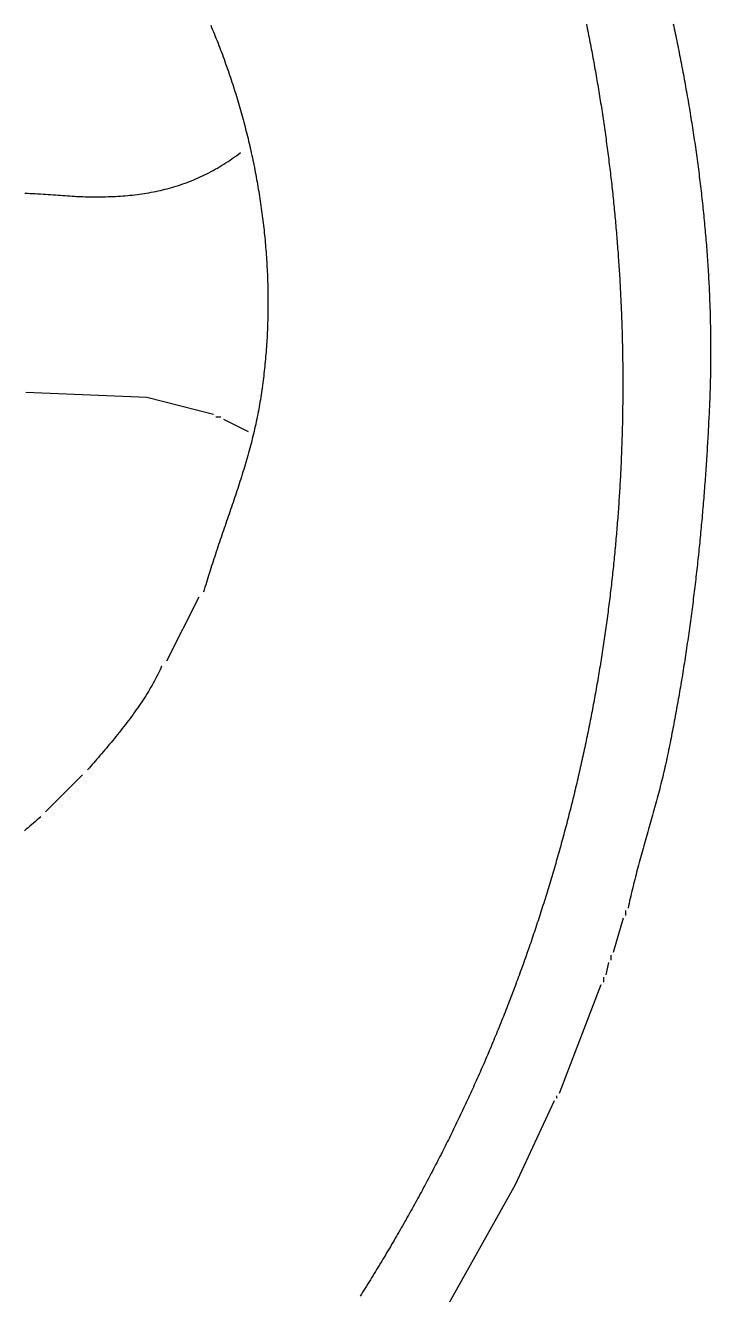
# Model space of a CAD drawing. Header units: millimetres. Extents: x 17 to 1517, y 15 to 1503.
# Drawn here: x 1240 to 1517, y 386 to 900 of the extents above; entities that cross this region are included whole.
import ezdxf

# ---------------------------------------------------------------- set-up
doc = ezdxf.new("R2010")
doc.units = ezdxf.units.MM
doc.layers.add('0_0_0', color=3, linetype='Continuous')

msp = doc.modelspace()

# ---------------------------------------------------------------- linework, layer by layer
at = {"layer": '0_0_0'}
for points in [[(1314.8838, 899.5537), (1315.2629, 898.6495), (1315.6392, 897.7436), (1316.0127, 896.8361), (1316.3833, 895.9271), (1316.751, 895.0165), (1317.1159, 894.1043), (1317.4779, 893.1905), (1317.8371, 892.2753), (1318.1933, 891.3585), (1318.5467, 890.4403), (1318.8972, 889.5206), (1319.2447, 888.5994), (1319.5894, 887.6767), (1319.9311, 886.7527), (1320.2699, 885.8272), (1320.6057, 884.9004), (1320.9387, 883.9721), (1321.2686, 883.0425), (1321.5956, 882.1116), (1321.9197, 881.1793), (1322.2407, 880.2457), (1322.5588, 879.3108), (1322.8739, 878.3746), (1323.186, 877.4372), (1323.4951, 876.4985), (1323.8012, 875.5586), (1324.1042, 874.6174), (1324.4043, 873.6751), (1324.7013, 872.7316), (1324.9953, 871.7869), (1325.2862, 870.841), (1325.574, 869.894), (1325.8588, 868.9459), (1326.1405, 867.9967), (1326.4192, 867.0464), (1326.6947, 866.095), (1326.9672, 865.1426), (1327.2366, 864.1891), (1327.5028, 863.2346), (1327.766, 862.2791), (1328.026, 861.3226), (1328.2829, 860.3651), (1328.5366, 859.4067), (1328.7872, 858.4473), (1329.0346, 857.487), (1329.2789, 856.5257), (1329.52, 855.5636), (1329.758, 854.6006), (1329.9927, 853.6367), (1330.2243, 852.672), (1330.4527, 851.7065), (1330.6778, 850.7401), (1330.8998, 849.7729), (1331.1185, 848.805), (1331.334, 847.8363), (1331.5463, 846.8668), (1331.7553, 845.8966), (1331.961, 844.9257), (1332.1636, 843.954), (1332.3628, 842.9817), (1332.5588, 842.0087), (1332.7515, 841.0351), (1332.9409, 840.0608), (1333.127, 839.0859), (1333.3098, 838.1104), (1333.4893, 837.1343), (1333.6654, 836.1576), (1333.8383, 835.1804), (1334.0078, 834.2026), (1334.174, 833.2243), (1334.3368, 832.2455), (1334.4962, 831.2662), (1334.6524, 830.2864), (1334.8051, 829.3061), (1334.9544, 828.3255), (1335.1004, 827.3443), (1335.243, 826.3628), (1335.3822, 825.3809), (1335.5179, 824.3985), (1335.6503, 823.4158), (1335.7792, 822.4328), (1335.9047, 821.4494), (1336.0268, 820.4658), (1336.1454, 819.4818), (1336.2606, 818.4975), (1336.3723, 817.513), (1336.4805, 816.5282), (1336.5853, 815.5431), (1336.6865, 814.5579), (1336.7843, 813.5724), (1336.8786, 812.5868), (1336.9694, 811.601), (1337.0567, 810.615), (1337.1404, 809.6289), (1337.2206, 808.6426), (1337.2973, 807.6563), (1337.3705, 806.6698), (1337.4401, 805.6833), (1337.5061, 804.6967), (1337.5686, 803.7101), (1337.6275, 802.7235), (1337.6828, 801.7368), (1337.7345, 800.7501), (1337.7826, 799.7635), (1337.8272, 798.7769), (1337.8681, 797.7903), (1337.9054, 796.8039), (1337.9391, 795.8175), (1337.9691, 794.8312), (1337.9955, 793.845), (1338.0183, 792.8589), (1338.0374, 791.873), (1338.0528, 790.8873), (1338.0646, 789.9018), (1338.0727, 788.9164), (1338.0771, 787.9313), (1338.0778, 786.9464), (1338.0748, 785.9617), (1338.0681, 784.9773), (1338.0577, 783.9931), (1338.0436, 783.0093), (1338.0257, 782.0258), (1338.0041, 781.0426), (1337.9788, 780.0597), (1337.9497, 779.0772), (1337.9168, 778.0951), (1337.8802, 777.1134), (1337.8398, 776.132), (1337.7956, 775.1511), (1337.7476, 774.1707), (1337.6959, 773.1906), (1337.6403, 772.2111), (1337.5809, 771.232), (1337.5177, 770.2535), (1337.4507, 769.2754), (1337.3798, 768.2979), (1337.3051, 767.321), (1337.2265, 766.3446), (1337.1441, 765.3688), (1337.0578, 764.3936), (1336.9677, 763.419), (1336.8737, 762.4451), (1336.7757, 761.4717), (1336.6739, 760.4991), (1336.5682, 759.5271), (1336.4586, 758.5559), (1336.345, 757.5853), (1336.2276, 756.6155), (1336.1062, 755.6464), (1335.9808, 754.6781), (1335.8515, 753.7105), (1335.7183, 752.7437), (1335.5811, 751.7778), (1335.4399, 750.8127), (1335.2948, 749.8484), (1335.1456, 748.8849), (1334.9925, 747.9224), (1334.8354, 746.9607), (1334.6743, 746), (1334.5006, 744.9968), (1334.321, 743.9961), (1334.1354, 742.9977), (1333.9442, 742.0017), (1333.7473, 741.0079), (1333.5449, 740.0163), (1333.3372, 739.0268), (1333.1241, 738.0394), (1332.906, 737.0541), (1332.6828, 736.0708), (1332.4546, 735.0894), (1332.2218, 734.1099), (1331.9842, 733.1322), (1331.7421, 732.1563), (1331.4956, 731.1821), (1331.2447, 730.2096), (1330.9897, 729.2387), (1330.7306, 728.2694), (1330.4676, 727.3016), (1330.2007, 726.3353), (1329.9301, 725.3703), (1329.656, 724.4067), (1329.3784, 723.4444), (1329.0974, 722.4834), (1328.8132, 721.5236), (1328.5259, 720.5649), (1328.2356, 719.6072), (1327.9425, 718.6507), (1327.6466, 717.6951), (1327.3481, 716.7404), (1327.047, 715.7866), (1326.7436, 714.8337), (1326.4379, 713.8815), (1326.1301, 712.93), (1325.8202, 711.9792), (1325.5085, 711.029), (1325.1949, 710.0794), (1324.8797, 709.1303), (1324.5629, 708.1816), (1324.2447, 707.2334), (1323.9252, 706.2854), (1323.6045, 705.3378), (1323.2827, 704.3905), (1322.96, 703.4433), (1322.6365, 702.4962), (1322.3123, 701.5492), (1321.9874, 700.6023), (1321.6621, 699.6554), (1321.3365, 698.7083), (1321.0106, 697.7612), (1320.6846, 696.8138), (1320.3586, 695.8662), (1320.0328, 694.9184), (1319.7072, 693.9702), (1319.382, 693.0216), (1319.0573, 692.0725), (1318.7331, 691.123), (1318.4097, 690.1729), (1318.0872, 689.2222), (1317.7657, 688.2709), (1317.4452, 687.3188), (1317.1259, 686.366), (1316.808, 685.4123), (1316.4915, 684.4578), (1316.1766, 683.5024), (1315.8634, 682.546), (1315.552, 681.5886), (1315.2425, 680.6301), (1314.9351, 679.6704), (1314.6298, 678.7096), (1314.3268, 677.7475), (1314.0263, 676.7841), (1313.7283, 675.8194), (1313.4329, 674.8533), (1313.1403, 673.8858), (1312.8506, 672.9167), (1312.5639, 671.9461), (1312.2803, 670.9738), (1312, 670)], [(1467.0904, 900.028), (1467.2752, 899.1195), (1467.4589, 898.2107), (1467.6414, 897.3018), (1467.8228, 896.3926), (1468.003, 895.4831), (1468.182, 894.5735), (1468.36, 893.6636), (1468.5367, 892.7535), (1468.7123, 891.8432), (1468.8868, 890.9327), (1469.0601, 890.0219), (1469.2322, 889.111), (1469.4032, 888.1998), (1469.5731, 887.2884), (1469.7418, 886.3768), (1469.9093, 885.465), (1470.0757, 884.553), (1470.2409, 883.6408), (1470.405, 882.7284), (1470.5679, 881.8158), (1470.7296, 880.903), (1470.8903, 879.9899), (1471.0497, 879.0767), (1471.208, 878.1633), (1471.3651, 877.2497), (1471.5211, 876.3359), (1471.6759, 875.4219), (1471.8296, 874.5077), (1471.9821, 873.5933), (1472.1334, 872.6787), (1472.2836, 871.764), (1472.4326, 870.849), (1472.5805, 869.9339), (1472.7272, 869.0186), (1472.8728, 868.1031), (1473.0171, 867.1874), (1473.1604, 866.2716), (1473.3024, 865.3555), (1473.4433, 864.4393), (1473.5831, 863.523), (1473.7217, 862.6064), (1473.8591, 861.6897), (1473.9954, 860.7728), (1474.1305, 859.8557), (1474.2644, 858.9385), (1474.3972, 858.0211), (1474.5288, 857.1035), (1474.6592, 856.1858), (1474.7885, 855.2679), (1474.9167, 854.3499), (1475.0436, 853.4317), (1475.1694, 852.5133), (1475.294, 851.5948), (1475.4175, 850.6761), (1475.5398, 849.7573), (1475.6609, 848.8383), (1475.7809, 847.9192), (1475.8997, 846.9999), (1476.0173, 846.0804), (1476.1338, 845.1609), (1476.2491, 844.2411), (1476.3633, 843.3213), (1476.4762, 842.4013), (1476.588, 841.4811), (1476.6987, 840.5608), (1476.8081, 839.6404), (1476.9164, 838.7199), (1477.0236, 837.7992), (1477.1295, 836.8783), (1477.2343, 835.9574), (1477.3379, 835.0363), (1477.4404, 834.1151), (1477.5417, 833.1937), (1477.6418, 832.2722), (1477.7407, 831.3506), (1477.8385, 830.4289), (1477.9351, 829.5071), (1478.0305, 828.5851), (1478.1248, 827.663), (1478.2179, 826.7408), (1478.3098, 825.8185), (1478.4005, 824.896), (1478.4901, 823.9735), (1478.5785, 823.0508), (1478.6657, 822.128), (1478.7518, 821.2051), (1478.8366, 820.2821), (1478.9203, 819.359), (1479.0029, 818.4358), (1479.0842, 817.5125), (1479.1644, 816.5891), (1479.2434, 815.6656), (1479.3212, 814.742), (1479.3979, 813.8183), (1479.4733, 812.8945), (1479.5476, 811.9705), (1479.6208, 811.0465), (1479.6927, 810.1225), (1479.7635, 809.1983), (1479.8331, 808.274), (1479.9015, 807.3496), (1479.9687, 806.4252), (1480.0348, 805.5006), (1480.0997, 804.576), (1480.1634, 803.6513), (1480.2259, 802.7265), (1480.2872, 801.8017), (1480.3474, 800.8767), (1480.4064, 799.9517), (1480.4642, 799.0266), (1480.5208, 798.1014), (1480.5762, 797.1762), (1480.6305, 796.2509), (1480.6836, 795.3255), (1480.7355, 794.4), (1480.7862, 793.4745), (1480.8357, 792.5489), (1480.8841, 791.6233), (1480.9313, 790.6976), (1480.9773, 789.7718), (1481.0221, 788.8459), (1481.0657, 787.9201), (1481.1081, 786.9941), (1481.1494, 786.0681), (1481.1895, 785.142), (1481.2283, 784.2159), (1481.266, 783.2897), (1481.3026, 782.3635), (1481.3379, 781.4372), (1481.372, 780.5109), (1481.405, 779.5846), (1481.4368, 778.6582), (1481.4674, 777.7317), (1481.4968, 776.8052), (1481.525, 775.8787), (1481.552, 774.9521), (1481.5778, 774.0255), (1481.6025, 773.0988), (1481.626, 772.1722), (1481.6482, 771.2454), (1481.6693, 770.3187), (1481.6892, 769.3919), (1481.7079, 768.4651), (1481.7255, 767.5383), (1481.7418, 766.6114), (1481.7569, 765.6845), (1481.7709, 764.7576), (1481.7837, 763.8307), (1481.7952, 762.9037), (1481.8056, 761.9768), (1481.8148, 761.0498), (1481.8228, 760.1228), (1481.8296, 759.1957), (1481.8352, 758.2687), (1481.8396, 757.3417), (1481.8429, 756.4146), (1481.8449, 755.4875), (1481.8457, 754.5604), (1481.8454, 753.6334), (1481.8439, 752.7063), (1481.8411, 751.7792), (1481.8372, 750.8521), (1481.8321, 749.925), (1481.8257, 748.9979), (1481.8182, 748.0708), (1481.8095, 747.1437), (1481.7996, 746.2166), (1481.7885, 745.2895), (1481.7762, 744.3625), (1481.7627, 743.4354), (1481.748, 742.5083), (1481.7321, 741.5813), (1481.7151, 740.6543), (1481.6968, 739.7272), (1481.6773, 738.8002), (1481.6566, 737.8733), (1481.6347, 736.9463), (1481.6117, 736.0194), (1481.5874, 735.0924), (1481.5619, 734.1655), (1481.5352, 733.2387), (1481.5074, 732.3118), (1481.4783, 731.385), (1481.448, 730.4582), (1481.4166, 729.5314), (1481.3839, 728.6047), (1481.35, 727.678), (1481.3149, 726.7513), (1481.2787, 725.8247), (1481.2412, 724.8981), (1481.2025, 723.9716), (1481.1626, 723.045), (1481.1215, 722.1186), (1481.0792, 721.1921), (1481.0358, 720.2658), (1480.9911, 719.3394), (1480.9452, 718.4131), (1480.8981, 717.4869), (1480.8498, 716.5607), (1480.8002, 715.6345), (1480.7495, 714.7084), (1480.6976, 713.7824), (1480.6445, 712.8564), (1480.5901, 711.9305), (1480.5346, 711.0046), (1480.4779, 710.0788), (1480.4199, 709.1531), (1480.3608, 708.2274), (1480.3004, 707.3018), (1480.2388, 706.3762), (1480.176, 705.4507), (1480.1121, 704.5253), (1480.0469, 703.5999), (1479.9805, 702.6747), (1479.9128, 701.7495), (1479.844, 700.8243), (1479.774, 699.8993), (1479.7028, 698.9743), (1479.6303, 698.0494), (1479.5567, 697.1246), (1479.4818, 696.1998), (1479.4057, 695.2751), (1479.3284, 694.3506), (1479.2499, 693.4261), (1479.1702, 692.5017), (1479.0893, 691.5773), (1479.0071, 690.6531), (1478.9238, 689.729), (1478.8392, 688.8049), (1478.7535, 687.881), (1478.6665, 686.9571), (1478.5783, 686.0334), (1478.4889, 685.1097), (1478.3982, 684.1861), (1478.3064, 683.2627), (1478.2133, 682.3393), (1478.1191, 681.416), (1478.0236, 680.4929), (1477.9269, 679.5698), (1477.829, 678.6469), (1477.7299, 677.724), (1477.6295, 676.8013), (1477.5279, 675.8787), (1477.4252, 674.9562), (1477.3212, 674.0338), (1477.216, 673.1116), (1477.1095, 672.1894), (1477.0019, 671.2674), (1476.893, 670.3455), (1476.7829, 669.4237), (1476.6716, 668.502), (1476.5591, 667.5805), (1476.4454, 666.6591), (1476.3304, 665.7378), (1476.2142, 664.8166), (1476.0968, 663.8956), (1475.9782, 662.9747), (1475.8584, 662.0539), (1475.7373, 661.1333), (1475.615, 660.2128), (1475.4915, 659.2924), (1475.3668, 658.3722), (1475.2409, 657.4522), (1475.1137, 656.5322), (1474.9853, 655.6124), (1474.8557, 654.6928), (1474.7249, 653.7733), (1474.5928, 652.8539), (1474.4596, 651.9347), (1474.325, 651.0156), (1474.1893, 650.0967), (1474.0524, 649.178), (1473.9142, 648.2594), (1473.7748, 647.3409), (1473.6342, 646.4227), (1473.4923, 645.5045), (1473.3492, 644.5866), (1473.2049, 643.6687), (1473.0594, 642.7511), (1472.9127, 641.8336), (1472.7647, 640.9163), (1472.6155, 639.9992), (1472.465, 639.0822), (1472.3134, 638.1654), (1472.1605, 637.2487), (1472.0064, 636.3322), (1471.851, 635.416), (1471.6945, 634.4998), (1471.5367, 633.5839), (1471.3776, 632.6681), (1471.2174, 631.7525), (1471.0559, 630.8371), (1470.8932, 629.9219), (1470.7292, 629.0069), (1470.564, 628.092), (1470.3976, 627.1774), (1470.23, 626.2629), (1470.0611, 625.3486), (1469.891, 624.4345), (1469.7197, 623.5206), (1469.5471, 622.6069), (1469.3733, 621.6934), (1469.1983, 620.7801), (1469.022, 619.8669), (1468.8445, 618.954), (1468.6658, 618.0413), (1468.4858, 617.1288), (1468.3046, 616.2164), (1468.1222, 615.3043), (1467.9385, 614.3924), (1467.7536, 613.4807), (1467.5675, 612.5692), (1467.3801, 611.658), (1467.1915, 610.7469), (1467.0016, 609.836), (1466.8106, 608.9254), (1466.6182, 608.015), (1466.4247, 607.1048), (1466.2299, 606.1948), (1466.0339, 605.285), (1465.8366, 604.3755), (1465.6381, 603.4662), (1465.4384, 602.5571), (1465.2374, 601.6482), (1465.0352, 600.7396), (1464.8317, 599.8312), (1464.627, 598.923), (1464.4211, 598.015), (1464.2139, 597.1073), (1464.0055, 596.1998), (1463.7958, 595.2926), (1463.5849, 594.3856), (1463.3728, 593.4788), (1463.1594, 592.5723), (1462.9448, 591.666), (1462.729, 590.7599), (1462.5119, 589.8541), (1462.2935, 588.9486), (1462.0739, 588.0433), (1461.8531, 587.1382), (1461.631, 586.2334), (1461.4077, 585.3289), (1461.1832, 584.4246), (1460.9574, 583.5205), (1460.7303, 582.6167), (1460.502, 581.7132), (1460.2725, 580.8099), (1460.0417, 579.9069), (1459.8097, 579.0041), (1459.5764, 578.1016), (1459.3419, 577.1994), (1459.1061, 576.2974), (1458.8691, 575.3957), (1458.6309, 574.4943), (1458.3914, 573.5932), (1458.1506, 572.6923), (1457.9086, 571.7916), (1457.6654, 570.8913), (1457.4209, 569.9912), (1457.1752, 569.0915), (1456.9282, 568.1919), (1456.6799, 567.2927), (1456.4305, 566.3938), (1456.1797, 565.4951), (1455.9278, 564.5967), (1455.6745, 563.6986), (1455.42, 562.8008), (1455.1643, 561.9033), (1454.9073, 561.006), (1454.6491, 560.1091), (1454.3896, 559.2125), (1454.1289, 558.3161), (1453.8669, 557.42), (1453.6036, 556.5243), (1453.3392, 555.6288), (1453.0734, 554.7336), (1452.8064, 553.8388), (1452.5382, 552.9442), (1452.2687, 552.05), (1451.9979, 551.156), (1451.7259, 550.2624), (1451.4526, 549.369), (1451.1781, 548.476), (1450.9023, 547.5833), (1450.6253, 546.6909), (1450.347, 545.7988), (1450.0675, 544.907), (1449.7867, 544.0155), (1449.5047, 543.1244), (1449.2214, 542.2335), (1448.9368, 541.343), (1448.651, 540.4529), (1448.3639, 539.563), (1448.0756, 538.6735), (1447.786, 537.7843), (1447.4951, 536.8954), (1447.203, 536.0068), (1446.9096, 535.1186), (1446.615, 534.2307), (1446.3191, 533.3432), (1446.022, 532.4559), (1445.7236, 531.5691), (1445.4239, 530.6825), (1445.123, 529.7963), (1444.8208, 528.9104), (1444.5174, 528.0249), (1444.2127, 527.1397), (1443.9067, 526.2549), (1443.5995, 525.3704), (1443.291, 524.4862), (1442.9813, 523.6025), (1442.6703, 522.719), (1442.358, 521.8359), (1442.0444, 520.9532), (1441.7296, 520.0708), (1441.4136, 519.1888), (1441.0963, 518.3071), (1440.7777, 517.4258), (1440.4578, 516.5448), (1440.1367, 515.6642), (1439.8143, 514.784), (1439.4907, 513.9041), (1439.1657, 513.0246), (1438.8396, 512.1455), (1438.5121, 511.2667), (1438.1834, 510.3883), (1437.8534, 509.5103), (1437.5222, 508.6327), (1437.1897, 507.7554), (1436.8559, 506.8785), (1436.5209, 506.002), (1436.1845, 505.1258), (1435.847, 504.2501), (1435.5081, 503.3747), (1435.168, 502.4997), (1434.8266, 501.6251), (1434.484, 500.7508), (1434.14, 499.877), (1433.7948, 499.0035), (1433.4484, 498.1305), (1433.1006, 497.2578), (1432.7516, 496.3855), (1432.4014, 495.5136), (1432.0498, 494.6421), (1431.697, 493.771), (1431.3429, 492.9003), (1430.9875, 492.03), (1430.6309, 491.1601), (1430.273, 490.2906), (1429.9138, 489.4216), (1429.5534, 488.5529), (1429.1917, 487.6846), (1428.8287, 486.8167), (1428.4644, 485.9493), (1428.0988, 485.0822), (1427.732, 484.2156), (1427.3639, 483.3494), (1426.9946, 482.4835), (1426.6239, 481.6182), (1426.252, 480.7532), (1425.8788, 479.8886), (1425.5043, 479.0245), (1425.1286, 478.1608), (1424.7516, 477.2975), (1424.3733, 476.4346), (1423.9937, 475.5722), (1423.6129, 474.7102), (1423.2307, 473.8486), (1422.8473, 472.9875), (1422.4626, 472.1267), (1422.0767, 471.2665), (1421.6894, 470.4066), (1421.3009, 469.5472), (1420.9111, 468.6882), (1420.52, 467.8297), (1420.1277, 466.9716), (1419.734, 466.114), (1419.3391, 465.2567), (1418.9429, 464.4), (1418.5454, 463.5437), (1418.1467, 462.6878), (1417.7466, 461.8324), (1417.3453, 460.9774), (1416.9427, 460.1229), (1416.5388, 459.2688), (1416.1336, 458.4152), (1415.7272, 457.5621), (1415.3194, 456.7094), (1414.9104, 455.8571), (1414.5001, 455.0053), (1414.0885, 454.154), (1413.6757, 453.3032), (1413.2615, 452.4528), (1412.8461, 451.6029), (1412.4293, 450.7534), (1412.0113, 449.9044), (1411.592, 449.0559), (1411.1715, 448.2079), (1410.7496, 447.3603), (1410.3264, 446.5132), (1409.902, 445.6666), (1409.4763, 444.8204), (1409.0493, 443.9748), (1408.621, 443.1296), (1408.1914, 442.2849), (1407.7605, 441.4407), (1407.3283, 440.5969), (1406.8949, 439.7537), (1406.4602, 438.9109), (1406.0241, 438.0686), (1405.5868, 437.2268), (1405.1482, 436.3856), (1404.7083, 435.5447), (1404.2671, 434.7044), (1403.8246, 433.8646), (1403.3809, 433.0253), (1402.9358, 432.1865), (1402.4895, 431.3482), (1402.0418, 430.5104), (1401.5929, 429.6731), (1401.1427, 428.8363), (1400.6912, 428), (1400.2229, 427.1356), (1399.7536, 426.272), (1399.2832, 425.4091), (1398.8116, 424.5469), (1398.3389, 423.6854), (1397.8651, 422.8246), (1397.3902, 421.9645), (1396.9141, 421.1052), (1396.4369, 420.2465), (1395.9587, 419.3885), (1395.4793, 418.5313), (1394.9988, 417.6747), (1394.5171, 416.8189), (1394.0344, 415.9638), (1393.5505, 415.1094), (1393.0656, 414.2558), (1392.5795, 413.4028), (1392.0923, 412.5506), (1391.6041, 411.699), (1391.1147, 410.8482), (1390.6242, 409.9982), (1390.1326, 409.1488), (1389.6399, 408.3002), (1389.1461, 407.4523), (1388.6512, 406.6051), (1388.1552, 405.7586), (1387.6581, 404.9129), (1387.1599, 404.0679), (1386.6606, 403.2237), (1386.1602, 402.3801), (1385.6587, 401.5373), (1385.1561, 400.6953), (1384.6525, 399.8539), (1384.1477, 399.0133), (1383.6418, 398.1735), (1383.1349, 397.3343), (1382.6269, 396.496), (1382.1178, 395.6583), (1381.6076, 394.8214), (1381.0963, 393.9852), (1380.5839, 393.1498), (1380.0705, 392.3152), (1379.5559, 391.4812), (1379.0403, 390.648), (1378.5236, 389.8156), (1378.0059, 388.9839), (1377.487, 388.153), (1376.9671, 387.3228), (1376.4461, 386.4934), (1375.924, 385.6647), (1375.4008, 384.8367)], [(1502.269, 900.1117), (1502.4767, 899.1372), (1502.6833, 898.1625), (1502.8887, 897.1876), (1503.0929, 896.2125), (1503.2959, 895.2372), (1503.4977, 894.2616), (1503.6984, 893.2858), (1503.8978, 892.3098), (1504.0961, 891.3336), (1504.2931, 890.3572), (1504.4889, 889.3805), (1504.6835, 888.4036), (1504.8769, 887.4265), (1505.069, 886.4493), (1505.2599, 885.4717), (1505.4495, 884.494), (1505.6379, 883.5161), (1505.8251, 882.538), (1506.0109, 881.5596), (1506.1955, 880.5811), (1506.3788, 879.6023), (1506.5609, 878.6234), (1506.7416, 877.6442), (1506.9211, 876.6648), (1507.0992, 875.6852), (1507.2761, 874.7055), (1507.4516, 873.7255), (1507.6258, 872.7453), (1507.7987, 871.765), (1507.9703, 870.7844), (1508.1405, 869.8037), (1508.3094, 868.8227), (1508.477, 867.8415), (1508.6432, 866.8602), (1508.808, 865.8787), (1508.9715, 864.897), (1509.1336, 863.915), (1509.2943, 862.9329), (1509.4537, 861.9507), (1509.6116, 860.9682), (1509.7682, 859.9855), (1509.9234, 859.0027), (1510.0771, 858.0196), (1510.2295, 857.0364), (1510.3804, 856.053), (1510.5299, 855.0695), (1510.678, 854.0857), (1510.8247, 853.1018), (1510.9699, 852.1177), (1511.1137, 851.1334), (1511.256, 850.1489), (1511.3968, 849.1643), (1511.5362, 848.1795), (1511.6741, 847.1945), (1511.8106, 846.2093), (1511.9456, 845.224), (1512.0791, 844.2385), (1512.211, 843.2528), (1512.3415, 842.267), (1512.4705, 841.281), (1512.598, 840.2948), (1512.724, 839.3085), (1512.8484, 838.322), (1512.9713, 837.3353), (1513.0927, 836.3485), (1513.2125, 835.3615), (1513.3308, 834.3744), (1513.4476, 833.3871), (1513.5628, 832.3996), (1513.6764, 831.412), (1513.7885, 830.4242), (1513.8989, 829.4363), (1514.0078, 828.4482), (1514.1152, 827.46), (1514.2209, 826.4716), (1514.325, 825.4831), (1514.4275, 824.4944), (1514.5284, 823.5056), (1514.6277, 822.5166), (1514.7254, 821.5275), (1514.8215, 820.5382), (1514.9159, 819.5488), (1515.0087, 818.5592), (1515.0998, 817.5695), (1515.1893, 816.5797), (1515.2771, 815.5897), (1515.3633, 814.5995), (1515.4478, 813.6093), (1515.5306, 812.6189), (1515.6117, 811.6283), (1515.6912, 810.6377), (1515.769, 809.6468), (1515.845, 808.6559), (1515.9194, 807.6648), (1515.9921, 806.6736), (1516.063, 805.6823), (1516.1322, 804.6908), (1516.1997, 803.6992), (1516.2655, 802.7075), (1516.3295, 801.7156), (1516.3918, 800.7236), (1516.4523, 799.7315), (1516.5111, 798.7393), (1516.5681, 797.7469), (1516.6234, 796.7545), (1516.6769, 795.7619), (1516.7285, 794.7692), (1516.7785, 793.7763), (1516.8266, 792.7834), (1516.8729, 791.7903), (1516.9174, 790.7971), (1516.9601, 789.8038), (1517.001, 788.8104), (1517.0401, 787.8169), (1517.0774, 786.8232), (1517.1128, 785.8295), (1517.1464, 784.8356), (1517.1781, 783.8416), (1517.208, 782.8476), (1517.236, 781.8534), (1517.2622, 780.8591), (1517.2865, 779.8647), (1517.3089, 778.8702), (1517.3295, 777.8756), (1517.3482, 776.8809), (1517.365, 775.8861), (1517.3798, 774.8912), (1517.3928, 773.8962), (1517.4039, 772.9011), (1517.4131, 771.9059), (1517.4203, 770.9106), (1517.4256, 769.9152), (1517.429, 768.9197), (1517.4305, 767.9241), (1517.43, 766.9285), (1517.4275, 765.9327), (1517.4231, 764.9369), (1517.4168, 763.9409), (1517.4084, 762.9449), (1517.3982, 761.9488), (1517.3859, 760.9526), (1517.3716, 759.9563), (1517.3554, 758.9599), (1517.3371, 757.9635), (1517.3169, 756.9669), (1517.2946, 755.9703), (1517.2704, 754.9736), (1517.2441, 753.9769), (1517.2158, 752.98), (1517.1854, 751.9831), (1517.1531, 750.9861), (1517.1187, 749.989), (1517.0822, 748.9918), (1517.0437, 747.9946), (1517.0031, 746.9973), (1516.9605, 746), (1516.9163, 745.0028), (1516.8713, 744.0057), (1516.8253, 743.0084), (1516.7784, 742.0111), (1516.7306, 741.0137), (1516.6818, 740.0162), (1516.6321, 739.0186), (1516.5815, 738.021), (1516.5299, 737.0234), (1516.4774, 736.0257), (1516.4239, 735.0279), (1516.3695, 734.0301), (1516.3141, 733.0322), (1516.2578, 732.0343), (1516.2005, 731.0364), (1516.1422, 730.0384), (1516.083, 729.0403), (1516.0229, 728.0423), (1515.9617, 727.0442), (1515.8996, 726.0461), (1515.8365, 725.0479), (1515.7724, 724.0498), (1515.7074, 723.0516), (1515.6414, 722.0534), (1515.5744, 721.0552), (1515.5064, 720.057), (1515.4374, 719.0588), (1515.3674, 718.0606), (1515.2964, 717.0623), (1515.2244, 716.0641), (1515.1515, 715.0659), (1515.0775, 714.0677), (1515.0025, 713.0695), (1514.9265, 712.0713), (1514.8495, 711.0731), (1514.7715, 710.075), (1514.6924, 709.0769), (1514.6124, 708.0788), (1514.5313, 707.0807), (1514.4492, 706.0827), (1514.3661, 705.0847), (1514.2819, 704.0867), (1514.1967, 703.0888), (1514.1105, 702.0909), (1514.0232, 701.0931), (1513.9349, 700.0953), (1513.8455, 699.0975), (1513.7551, 698.0998), (1513.6637, 697.1022), (1513.5712, 696.1047), (1513.4776, 695.1072), (1513.383, 694.1097), (1513.2873, 693.1124), (1513.1906, 692.1151), (1513.0928, 691.1179), (1512.9939, 690.1207), (1512.894, 689.1237), (1512.7929, 688.1267), (1512.6908, 687.1298), (1512.5877, 686.133), (1512.4834, 685.1363), (1512.3781, 684.1397), (1512.2717, 683.1432), (1512.1641, 682.1468), (1512.0555, 681.1505), (1511.9458, 680.1543), (1511.835, 679.1582), (1511.7231, 678.1622), (1511.6101, 677.1664), (1511.496, 676.1706), (1511.3808, 675.175), (1511.2645, 674.1795), (1511.147, 673.1842), (1511.0285, 672.1889), (1510.9088, 671.1938), (1510.788, 670.1989), (1510.666, 669.2041), (1510.543, 668.2094), (1510.4188, 667.2148), (1510.2935, 666.2205), (1510.167, 665.2262), (1510.0394, 664.2321), (1509.9107, 663.2382), (1509.7808, 662.2444), (1509.6498, 661.2508), (1509.5176, 660.2574), (1509.3843, 659.2641), (1509.2498, 658.271), (1509.1142, 657.2781), (1508.9774, 656.2854), (1508.8394, 655.2928), (1508.7003, 654.3004), (1508.56, 653.3082), (1508.4186, 652.3162), (1508.2759, 651.3244), (1508.1321, 650.3328), (1507.9871, 649.3413), (1507.841, 648.3501), (1507.6936, 647.3591), (1507.5451, 646.3683), (1507.3953, 645.3777), (1507.2444, 644.3873), (1507.0923, 643.3971), (1506.939, 642.4072), (1506.7845, 641.4174), (1506.6287, 640.4279), (1506.4718, 639.4386), (1506.3137, 638.4496), (1506.1543, 637.4607), (1505.9938, 636.4722), (1505.832, 635.4838), (1505.669, 634.4957), (1505.5048, 633.5078), (1505.3394, 632.5202), (1505.1727, 631.5328), (1505.0048, 630.5457), (1504.8357, 629.5589), (1504.6653, 628.5723), (1504.4937, 627.5859), (1504.3209, 626.5999), (1504.1468, 625.6141), (1503.9714, 624.6285), (1503.7949, 623.6433), (1503.617, 622.6583), (1503.4379, 621.6736), (1503.2576, 620.6891), (1503.076, 619.705), (1502.8931, 618.7212), (1502.709, 617.7376), (1502.5236, 616.7543), (1502.3369, 615.7714), (1502.149, 614.7887), (1501.9598, 613.8063), (1501.7693, 612.8243), (1501.5775, 611.8425), (1501.3844, 610.8611), (1501.1901, 609.8799), (1500.9945, 608.8991), (1500.7975, 607.9186), (1500.5993, 606.9385), (1500.3998, 605.9586), (1500.199, 604.9791), (1499.9969, 604), (1499.7916, 603.0198), (1499.582, 602.0407), (1499.3683, 601.0625), (1499.1505, 600.0851), (1498.9289, 599.1087), (1498.7036, 598.1331), (1498.4747, 597.1584), (1498.2423, 596.1844), (1498.0067, 595.2112), (1497.7678, 594.2387), (1497.5259, 593.2669), (1497.2812, 592.2958), (1497.0336, 591.3253), (1496.7835, 590.3555), (1496.5308, 589.3862), (1496.2759, 588.4175), (1496.0187, 587.4493), (1495.7594, 586.4817), (1495.4983, 585.5144), (1495.2353, 584.5477), (1494.9707, 583.5813), (1494.7046, 582.6153), (1494.4371, 581.6497), (1494.1684, 580.6844), (1493.8986, 579.7194), (1493.6278, 578.7546), (1493.3562, 577.7901), (1493.0839, 576.8258), (1492.8111, 575.8616), (1492.5379, 574.8977), (1492.2645, 573.9338), (1491.9909, 572.97), (1491.7173, 572.0063), (1491.4439, 571.0426), (1491.1707, 570.0789), (1490.898, 569.1151), (1490.6259, 568.1513), (1490.3545, 567.1875), (1490.0839, 566.2235), (1489.8143, 565.2593), (1489.5458, 564.295), (1489.2786, 563.3305), (1489.0128, 562.3657), (1488.7485, 561.4007), (1488.486, 560.4354), (1488.2252, 559.4698), (1487.9664, 558.5038), (1487.7096, 557.5374), (1487.4552, 556.5707), (1487.203, 555.6034), (1486.9534, 554.6358), (1486.7065, 553.6676), (1486.4623, 552.6989), (1486.221, 551.7296), (1485.9829, 550.7598), (1485.7479, 549.7893), (1485.5162, 548.8182), (1485.2881, 547.8464), (1485.0635, 546.8739), (1484.8427, 545.9007), (1484.6259, 544.9267), (1484.413, 543.952), (1484.2043, 542.9764), (1484, 542)], [(1239.584, 831.5524), (1240.6418, 831.5104), (1241.698, 831.4631), (1242.7519, 831.4112), (1243.803, 831.355), (1244.8505, 831.2951), (1245.8937, 831.2321), (1246.932, 831.1664), (1247.9647, 831.0987), (1248.991, 831.0293), (1250.0104, 830.9588), (1251.0221, 830.8879), (1252.0255, 830.8168), (1253.0198, 830.7463), (1254.0045, 830.6768), (1254.9787, 830.6088), (1255.9419, 830.5429), (1256.8933, 830.4796), (1257.8323, 830.4194), (1258.7582, 830.3628), (1259.6703, 830.3104), (1260.5679, 830.2626), (1261.4503, 830.2201), (1262.3169, 830.1832), (1263.167, 830.1526), (1264, 830.1288), (1265.0552, 830.1056), (1266.105, 830.0883), (1267.1495, 830.077), (1268.1887, 830.0717), (1269.2227, 830.0727), (1270.2515, 830.0801), (1271.2753, 830.0939), (1272.2941, 830.1143), (1273.308, 830.1414), (1274.317, 830.1754), (1275.3213, 830.2163), (1276.3208, 830.2643), (1277.3158, 830.3195), (1278.3061, 830.382), (1279.292, 830.4519), (1280.2735, 830.5294), (1281.2506, 830.6146), (1282.2234, 830.7076), (1283.192, 830.8085), (1284.1565, 830.9175), (1285.117, 831.0346), (1286.0734, 831.1601), (1287.026, 831.2939), (1287.9747, 831.4363), (1288.9196, 831.5874), (1289.8608, 831.7472), (1290.7984, 831.916), (1291.7324, 832.0937), (1292.663, 832.2806), (1293.5901, 832.4768), (1294.5139, 832.6823), (1295.4344, 832.8974), (1296.3518, 833.1221), (1297.266, 833.3566), (1298.1771, 833.6009), (1299.0853, 833.8552), (1299.9905, 834.1196), (1300.8929, 834.3943), (1301.7926, 834.6794), (1302.6895, 834.9749), (1303.5838, 835.281), (1304.4756, 835.5979), (1305.3649, 835.9256), (1306.2517, 836.2643), (1307.1363, 836.614), (1308.0185, 836.975), (1308.8986, 837.3473), (1309.7766, 837.7311), (1310.6525, 838.1265), (1311.5264, 838.5335), (1312.3984, 838.9524), (1313.2685, 839.3832), (1314.137, 839.8261), (1315.0037, 840.2812), (1315.8688, 840.7486), (1316.7323, 841.2284), (1317.5944, 841.7207), (1318.455, 842.2258), (1319.3143, 842.7436), (1320.1724, 843.2744), (1321.0292, 843.8181), (1321.885, 844.3751), (1322.7397, 844.9453), (1323.5934, 845.5289), (1324.4462, 846.1261), (1325.2982, 846.7369), (1326.1494, 847.3615), (1327, 848)], [(1240, 751), (1289, 748.8958), (1316, 742)], [(1317, 741), (1319, 741)], [(1320, 740), (1330, 735)], [(1310, 668), (1297, 642)], [(1295, 640), (1294.6242, 639.1461), (1294.2341, 638.2918), (1293.8299, 637.4371), (1293.4121, 636.5821), (1292.981, 635.727), (1292.5371, 634.872), (1292.0807, 634.0172), (1291.6123, 633.1627), (1291.1321, 632.3087), (1290.6407, 631.4552), (1290.1384, 630.6026), (1289.6256, 629.7507), (1289.1026, 628.8999), (1288.57, 628.0503), (1288.028, 627.202), (1287.4771, 626.3551), (1286.9176, 625.5097), (1286.35, 624.6661), (1285.7746, 623.8244), (1285.1918, 622.9846), (1284.6021, 622.147), (1284.0058, 621.3117), (1283.4033, 620.4787), (1282.795, 619.6484), (1282.1813, 618.8207), (1281.5626, 617.9958), (1280.9392, 617.1739), (1280.3117, 616.3552), (1279.6802, 615.5396), (1279.0454, 614.7275), (1278.4075, 613.9189), (1277.7669, 613.1139), (1277.124, 612.3128), (1276.4793, 611.5156), (1275.8331, 610.7225), (1275.1858, 609.9336), (1274.5378, 609.1491), (1273.8895, 608.3691), (1273.2412, 607.5937), (1272.5934, 606.8232), (1271.9465, 606.0575), (1271.3009, 605.2969), (1270.6569, 604.5415), (1270.015, 603.7914), (1269.3755, 603.0469), (1268.7388, 602.3079), (1268.1053, 601.5747), (1267.4754, 600.8474), (1266.8496, 600.1261), (1266.2281, 599.411), (1265.6114, 598.7023), (1265, 598)], [(1263, 596), (1248, 581)], [(1246, 579), (1245.2774, 578.3695), (1244.5528, 577.7388), (1243.8261, 577.1079), (1243.0973, 576.4769), (1242.3665, 575.8459), (1241.6336, 575.2148), (1240.8987, 574.5838), (1240.1617, 573.9528), (1239.4227, 573.3221)], [(1483, 541), (1483, 539)], [(1482, 538), (1478, 524)], [(1476, 520), (1475, 515)], [(1477, 523), (1477, 521)], [(1474, 514), (1474, 512)], [(1473, 511), (1456, 467)], [(1454, 464), (1438.2469, 430), (1403, 367)], [(1455, 466), (1455, 465)]]:
    msp.add_lwpolyline(points, dxfattribs=at)

doc.saveas('drawing.dxf')
